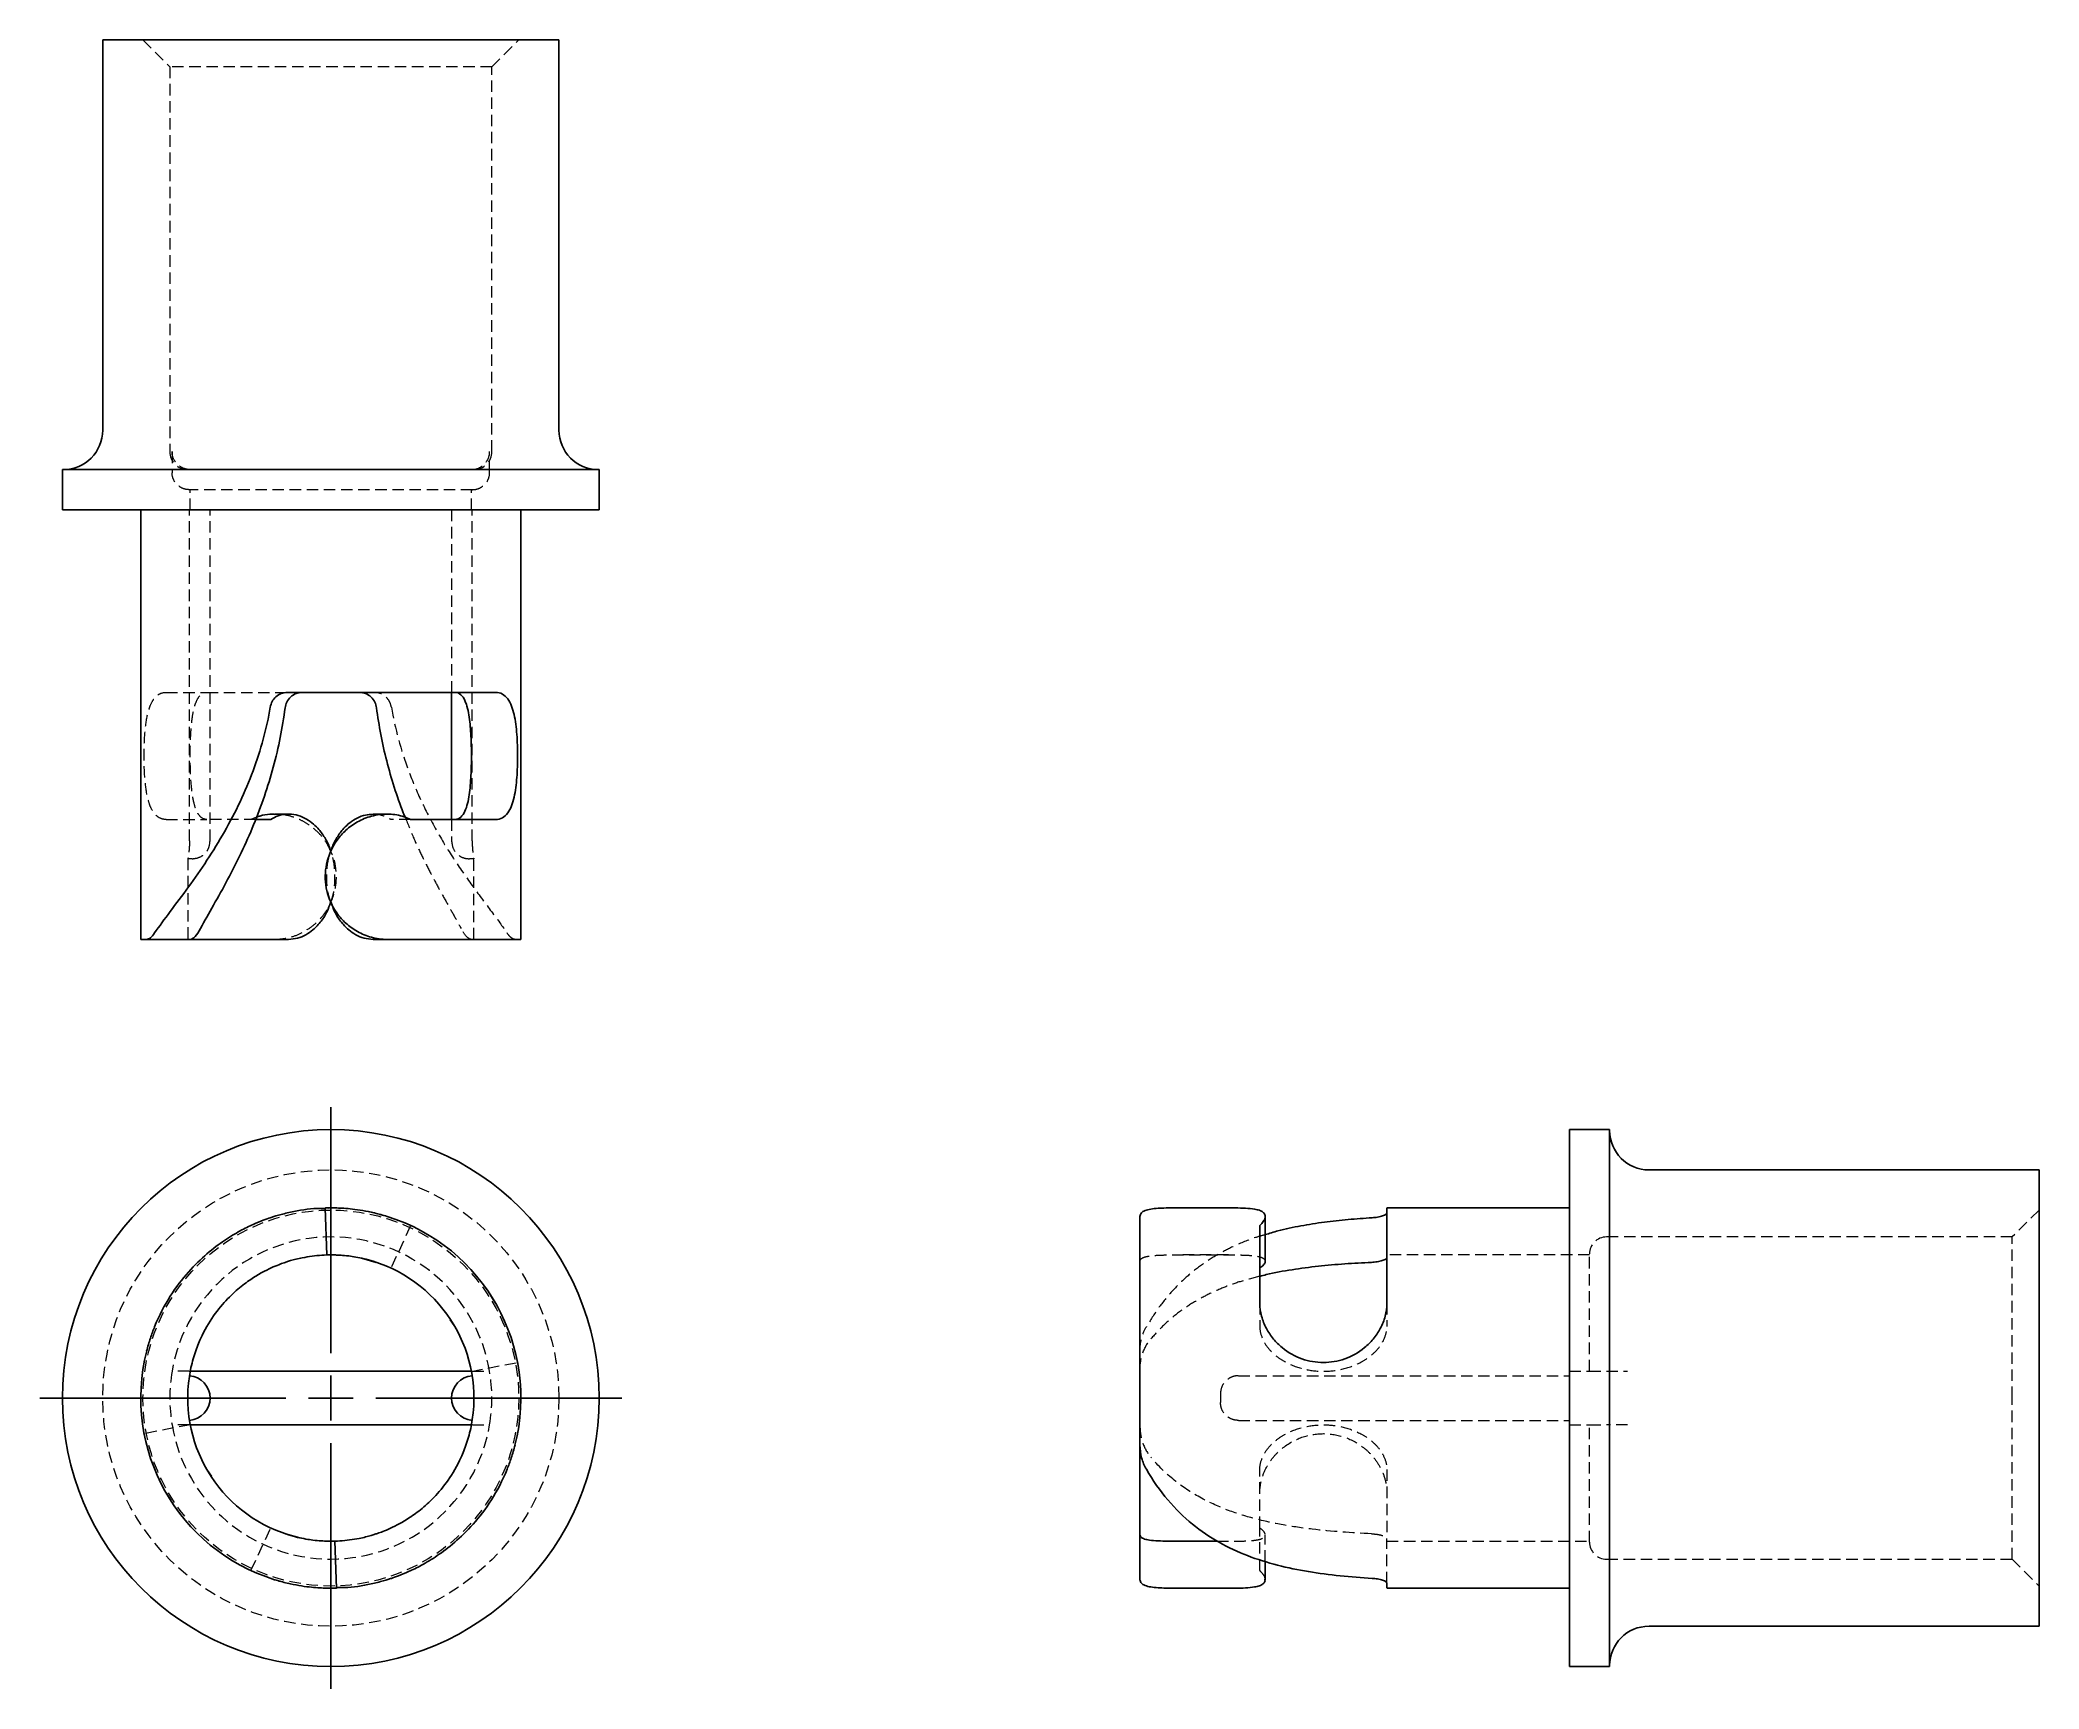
# Model space of a CAD drawing. Header units: millimetres. Extents: x 51 to 273, y 25 to 208.
import ezdxf

# ---------------------------------------------------------------- set-up
doc = ezdxf.new("R2010")
doc.units = ezdxf.units.MM
doc.linetypes.add('HIDDEN', pattern=[1.905, 1.27, -0.635])
doc.layers.add('10', color=7, linetype='Continuous')

# ---------------------------------------------------------------- blocks, each defined once
blk = doc.blocks.new('SW_CENTERMARKSYMBOL_0')
at = {"layer": '10', "color": 0}
for p, q in [((0, 5), (0, 32.35)), ((0, 0), (0, 2.5)), ((-5, 0), (-32.35, 0)), ((0, 0), (-2.5, 0)), ((0, 0), (0, -2.5)), ((0, 0), (2.5, 0)), ((5, 0), (32.35, 0)), ((0, -5), (0, -32.35))]:
    blk.add_line(p, q, dxfattribs=at)

msp = doc.modelspace()

# ---------------------------------------------------------------- linework, layer by layer
at = {"color": 7, "linetype": 'Continuous', "lineweight": 25}
for p, q in [((57.63, 208), (57.63, 164.62)), ((108.37, 208), (57.63, 208)), ((108.37, 164.62), (108.37, 208)), ((53.15, 160.24), (53.15, 155.76)), ((112.85, 160.24), (53.15, 160.24)), ((112.85, 155.76), (112.85, 160.24)), ((112.85, 155.76), (53.15, 155.76)), ((61.86, 155.76), (61.86, 108)), ((104.14, 108), (104.14, 155.76)), ((96.43, 135.46), (96.43, 121.33)), ((78.3, 121.93), (76.74, 121.93)), ((89.26, 121.93), (87.7, 121.93)), ((83, 117.83), (83, 117.83)), ((83, 112.1), (83, 112.1)), ((62.51, 108), (61.86, 108)), ((67.35, 108), (78.29, 108)), ((89.25, 108), (87.71, 108)), ((104.14, 108), (89.25, 108)), ((225.24, 86.85), (220.76, 86.85)), ((220.76, 57), (220.76, 86.85)), ((225.24, 57), (225.24, 86.85)), ((273, 82.37), (229.62, 82.37)), ((273, 57), (273, 82.37)), ((82.38, 78.16), (82.54, 72.88)), ((182.83, 78.14), (177.1, 78.14)), ((220.76, 78.14), (200.46, 78.14)), ((173, 51.77), (173, 77.2)), ((186.93, 72.18), (186.93, 77.22)), ((88.03, 72.08), (86.43, 72.54)), ((98.64, 59.99), (67.36, 59.99)), ((220.76, 27.15), (220.76, 57)), ((225.24, 27.15), (225.24, 57)), ((273, 31.63), (273, 57)), ((67.36, 54.01), (98.64, 54.01)), ((173, 51.75), (173, 41.79)), ((77.97, 41.92), (79.57, 41.46)), ((83.62, 35.84), (83.46, 41.12)), ((173, 36.8), (173, 41.79)), ((186.93, 36.78), (186.93, 38.83)), ((177.1, 35.86), (182.83, 35.86)), ((200.46, 35.86), (220.76, 35.86)), ((229.62, 31.63), (273, 31.63)), ((220.76, 27.15), (225.24, 27.15))]:
    msp.add_line(p, q, dxfattribs=at)
at = {"color": 7, "linetype": 'HIDDEN', "lineweight": 18}
for p, q in [((62.1, 208), (65.09, 205.02)), ((100.91, 205.02), (103.9, 208)), ((100.91, 205.02), (65.09, 205.02)), ((65.09, 205.02), (65.09, 162.23)), ((100.91, 162.23), (100.91, 205.02)), ((65.34, 162.23), (65.34, 159.89)), ((100.66, 159.89), (100.66, 162.23)), ((98.74, 158), (67.26, 158)), ((67.36, 155.76), (67.36, 158)), ((98.64, 155.76), (98.64, 158)), ((67.27, 118.95), (67.27, 155.76)), ((69.57, 118.95), (69.57, 155.76)), ((96.43, 155.76), (96.43, 135.46)), ((98.73, 118.95), (98.73, 155.76)), ((64.68, 135.46), (69.2, 135.46)), ((64.68, 121.33), (69.2, 121.33)), ((74.73, 121.57), (74.12, 121.33)), ((91.88, 121.33), (89.69, 121.33)), ((96.43, 121.33), (96.43, 118.95)), ((67.08, 116.96), (67.09, 116.96)), ((67.08, 116.96), (67.08, 108)), ((67.58, 116.96), (67.09, 116.96)), ((98.91, 116.96), (98.42, 116.96)), ((98.91, 116.96), (98.92, 116.96)), ((98.92, 108), (98.92, 116.96)), ((83, 112.1), (83, 112.1)), ((67.08, 108), (67.35, 108)), ((84.02, 78.12), (82.38, 78.08)), ((273, 77.9), (270.02, 74.91)), ((89.63, 77.06), (87.17, 77.72)), ((91.88, 76.19), (89.69, 71.45)), ((270.02, 74.91), (224.89, 74.91)), ((270.02, 57), (270.02, 74.91)), ((182.83, 72.92), (177.1, 72.92)), ((223, 72.92), (200.46, 72.92)), ((223, 59.99), (223, 73.02)), ((101.32, 67.55), (100.78, 68.37)), ((186.33, 67.55), (186.33, 64.94)), ((200.46, 67.55), (200.46, 64.94)), ((96.8, 64.94), (96.29, 65.69)), ((98.61, 59.97), (103.79, 60.96)), ((67.26, 59.99), (67.36, 59.99)), ((98.64, 59.99), (98.74, 59.99)), ((183.95, 59.48), (220.76, 59.48)), ((220.76, 59.99), (223, 59.99)), ((224.89, 59.99), (227.23, 59.99)), ((181.96, 57.5), (181.96, 56.5)), ((270.02, 39.09), (270.02, 57)), ((67.39, 54.03), (62.21, 53.04)), ((67.36, 54.01), (67.26, 54.01)), ((98.74, 54.01), (98.64, 54.01)), ((183.95, 54.52), (220.76, 54.52)), ((220.76, 54.01), (223, 54.01)), ((223, 40.98), (223, 54.01)), ((227.23, 54.01), (224.89, 54.01)), ((69.2, 49.06), (69.71, 48.31)), ((64.68, 46.45), (65.22, 45.63)), ((74.12, 37.81), (76.31, 42.55)), ((186.33, 37.81), (186.33, 42.55)), ((177.1, 41.08), (182.83, 41.08)), ((186.93, 38.83), (186.93, 41.82)), ((200.46, 41.08), (223, 41.08)), ((224.89, 39.09), (270.02, 39.09)), ((270.02, 39.09), (273, 36.1)), ((76.37, 36.94), (78.83, 36.28)), ((81.98, 35.88), (83.62, 35.92))]:
    msp.add_line(p, q, dxfattribs=at)
at = {"color": 7, "linetype": 'Continuous', "lineweight": 25}
msp.add_circle((83, 57), 29.85, dxfattribs=at)
at = {"color": 7, "linetype": 'HIDDEN', "lineweight": 18}
for radius in [25.37, 20.9]:
    msp.add_circle((83, 57), radius, dxfattribs=at)
at = {"color": 7, "linetype": 'Continuous', "lineweight": 25}
for centre, radius, start, end in [((53.25, 164.62), 4.38, 270, 0), ((112.75, 164.62), 4.38, 180, 270), ((229.62, 86.75), 4.38, 180, 270), ((83, 57), 21.14, 345.6708, 72.8002), ((83, 57), 15.92, 348.5857, 72.8002), ((83, 57), 21.14, 165.6708, 252.8002), ((83, 57), 15.92, 168.5857, 252.8002), ((67.08, 57), 2.49, 274.4808, 85.5192), ((98.92, 57), 2.49, 94.4808, 265.5192), ((229.62, 27.25), 4.38, 90, 180)]:
    msp.add_arc(centre, radius, start, end, dxfattribs=at)
at = {"color": 7, "linetype": 'HIDDEN', "lineweight": 18}
for centre, radius, start, end in [((67.08, 162.23), 1.99, 180, 270), ((98.92, 162.23), 1.99, 270, 0), ((83, 57), 17.91, 9.5941, 170.4059), ((224.89, 73.02), 1.89, 90, 180), ((83, 57), 17.91, 170.4059, 189.5941), ((83, 57), 17.91, 350.4059, 9.5941), ((83, 57), 17.91, 189.5941, 350.4059), ((224.89, 40.98), 1.89, 180, 270)]:
    msp.add_arc(centre, radius, start, end, dxfattribs=at)
for points, knots in [([(67.36, 160.24), (67.1, 160.24), (66.83, 160.29), (66.35, 160.49), (66.12, 160.64), (65.75, 161), (65.6, 161.22), (65.39, 161.71), (65.34, 161.97), (65.34, 162.23)], [0, 0, 0, 0, 0.25, 0.25, 0.5, 0.5, 0.75, 0.75, 1, 1, 1, 1]), ([(98.64, 160.24), (98.9, 160.24), (99.17, 160.29), (99.65, 160.49), (99.88, 160.64), (100.25, 161), (100.4, 161.22), (100.61, 161.71), (100.66, 161.97), (100.66, 162.23)], [0, 0, 0, 0, 0.25, 0.25, 0.5, 0.5, 0.75, 0.75, 1, 1, 1, 1]), ([(67.26, 158), (67.01, 158), (66.76, 158.05), (66.3, 158.24), (66.08, 158.38), (65.73, 158.73), (65.58, 158.94), (65.39, 159.39), (65.34, 159.64), (65.34, 159.89)], [0, 0, 0, 0, 0.25, 0.25, 0.5, 0.5, 0.75, 0.75, 1, 1, 1, 1]), ([(98.74, 158), (98.99, 158), (99.24, 158.05), (99.7, 158.24), (99.92, 158.38), (100.27, 158.73), (100.42, 158.94), (100.61, 159.39), (100.66, 159.64), (100.66, 159.89)], [0, 0, 0, 0, 0.25, 0.25, 0.5, 0.5, 0.75, 0.75, 1, 1, 1, 1]), ([(64.68, 121.33), (64.4, 121.33), (64.14, 121.4), (63.69, 121.65), (63.49, 121.83), (63.16, 122.29), (63.02, 122.55), (62.78, 123.14), (62.69, 123.47), (62.46, 124.49), (62.37, 125.24), (62.25, 126.79), (62.23, 127.6), (62.23, 129.2), (62.25, 130), (62.37, 131.56), (62.46, 132.31), (62.69, 133.33), (62.78, 133.65), (63.02, 134.24), (63.16, 134.51), (63.49, 134.96), (63.69, 135.15), (64.14, 135.4), (64.4, 135.46), (64.68, 135.46)], [0, 0, 0, 0, 0.0625, 0.0625, 0.125, 0.125, 0.1875, 0.1875, 0.25, 0.25, 0.375, 0.375, 0.5, 0.5, 0.625, 0.625, 0.75, 0.75, 0.8125, 0.8125, 0.875, 0.875, 0.9375, 0.9375, 1, 1, 1, 1]), ([(69.2, 121.33), (68.96, 121.33), (68.73, 121.43), (68.36, 121.76), (68.21, 121.98), (67.97, 122.51), (67.87, 122.8), (67.72, 123.42), (67.65, 123.75), (67.51, 124.76), (67.45, 125.48), (67.38, 126.93), (67.36, 127.66), (67.36, 129.14), (67.38, 129.87), (67.45, 131.32), (67.51, 132.03), (67.65, 133.05), (67.72, 133.37), (67.87, 134), (67.97, 134.29), (68.21, 134.81), (68.36, 135.04), (68.73, 135.37), (68.96, 135.46), (69.2, 135.46)], [0, 0, 0, 0, 0.0625, 0.0625, 0.125, 0.125, 0.1875, 0.1875, 0.25, 0.25, 0.375, 0.375, 0.5, 0.5, 0.625, 0.625, 0.75, 0.75, 0.8125, 0.8125, 0.875, 0.875, 0.9375, 0.9375, 1, 1, 1, 1]), ([(69.2, 135.46), (69.6, 135.46), (70.39, 135.46), (71.9, 135.46), (73.6, 135.46), (75.5, 135.46), (77, 135.46), (77.89, 135.46), (78.05, 135.46)], [0, 0, 0, 0, 0.191123, 0.382246, 0.57337, 0.764493, 0.955616, 1, 1, 1, 1]), ([(89.73, 133.83), (89.69, 134.03), (89.62, 134.24), (89.42, 134.63), (89.28, 134.82), (88.93, 135.13), (88.73, 135.26), (88.29, 135.42), (88.06, 135.46), (87.84, 135.46)], [0, 0, 0, 0, 0.25, 0.25, 0.5, 0.5, 0.75, 0.75, 1, 1, 1, 1]), ([(89.73, 133.83), (90.14, 131.43), (90.79, 129.06), (92.08, 125.58), (92.57, 124.43), (93.63, 122.17), (94.21, 121.06), (95.45, 118.89), (96.1, 117.83), (97.45, 115.77), (98.15, 114.78), (99.53, 112.87), (100.22, 111.96), (101.5, 110.24), (102.1, 109.44), (102.61, 108.71)], [0, 0, 0, 0, 0.25, 0.25, 0.375, 0.375, 0.5, 0.5, 0.625, 0.625, 0.75, 0.75, 0.875, 0.875, 1, 1, 1, 1]), ([(74.64, 121.33), (74.15, 121.33), (73.15, 121.33), (71.73, 121.33), (70.35, 121.33), (69.58, 121.33), (69.2, 121.33)], [0, 0, 0, 0, 0.222095, 0.453846, 0.726923, 1, 1, 1, 1]), ([(82.97, 117.82), (82.86, 118.08), (82.55, 118.78), (81.73, 119.8), (80.69, 120.69), (79.59, 121.32), (78.53, 121.71), (77.56, 121.92), (76.96, 121.91), (76.75, 121.9)], [0, 0, 0, 0, 0.106481, 0.28861, 0.482999, 0.621017, 0.765752, 0.915792, 1, 1, 1, 1]), ([(87.71, 121.91), (87.76, 121.92), (88.15, 121.96), (88.86, 121.78), (89.42, 121.48), (89.69, 121.33)], [0, 0, 0, 0, 0.078036, 0.550168, 1, 1, 1, 1]), ([(91.27, 121.57), (91.58, 120.78), (92.15, 119.37), (93.06, 117.42), (93.95, 115.65), (94.86, 113.92), (95.79, 112.26), (96.69, 110.67), (97.22, 109.71), (97.49, 109.22)], [0, 0, 0, 0, 0.164874, 0.297621, 0.432381, 0.569497, 0.709451, 0.85277, 1, 1, 1, 1]), ([(67.27, 118.95), (67.27, 118.71), (67.27, 118.47), (67.24, 118.02), (67.22, 117.8), (67.18, 117.42), (67.16, 117.25), (67.11, 117.02), (67.1, 116.96), (67.09, 116.96)], [0, 0, 0, 0, 0.25, 0.25, 0.5, 0.5, 0.75, 0.75, 1, 1, 1, 1]), ([(67.58, 116.96), (67.87, 116.99), (68.45, 117.07), (69.11, 117.6), (69.5, 118.26), (69.54, 118.72), (69.57, 118.95)], [0, 0, 0, 0, 0.279619, 0.559238, 0.779619, 1, 1, 1, 1]), ([(96.43, 118.95), (96.47, 118.65), (96.55, 118.07), (97.08, 117.42), (97.73, 117.02), (98.19, 116.98), (98.42, 116.96)], [0, 0, 0, 0, 0.279619, 0.559238, 0.779619, 1, 1, 1, 1]), ([(98.73, 118.94), (98.73, 118.7), (98.73, 118.47), (98.76, 118.01), (98.78, 117.8), (98.82, 117.42), (98.84, 117.25), (98.89, 117.02), (98.9, 116.96), (98.91, 116.96)], [0, 0, 0, 0, 0.25, 0.25, 0.5, 0.5, 0.75, 0.75, 1, 1, 1, 1]), ([(76.75, 108), (77.21, 108.03), (78.13, 108.09), (79.44, 108.53), (80.59, 109.17), (81.56, 109.97), (82.39, 110.94), (83.05, 112.09), (83.48, 113.39), (83.66, 114.72), (83.56, 116.05), (83.35, 117.07), (83.08, 117.61), (83.01, 117.74)], [0, 0, 0, 0, 0.1050729, 0.2065518, 0.3025541, 0.3929975, 0.4786722, 0.5805956, 0.6787179, 0.7748579, 0.870695, 0.9678846, 1, 1, 1, 1]), ([(83.04, 112.11), (82.96, 112.29), (82.69, 112.97), (82.53, 114.23), (82.53, 115.7), (82.71, 116.91), (82.93, 117.56), (83.02, 117.83)], [0, 0, 0, 0, 0.099147, 0.374434, 0.647989, 0.854338, 1, 1, 1, 1]), ([(82.96, 112.11), (83.04, 112.29), (83.31, 112.97), (83.47, 114.23), (83.47, 115.7), (83.29, 116.91), (83.07, 117.56), (82.98, 117.83)], [0, 0, 0, 0, 0.099147, 0.374434, 0.647989, 0.854338, 1, 1, 1, 1]), ([(98.61, 108), (98.47, 108), (98.3, 108.11), (97.91, 108.53), (97.7, 108.84), (97.49, 109.22)], [0, 0, 0, 0, 0.5, 0.5, 1, 1, 1, 1]), ([(103.49, 108), (103.36, 108), (103.22, 108.06), (102.92, 108.3), (102.76, 108.48), (102.61, 108.71)], [0, 0, 0, 0, 0.5, 0.5, 1, 1, 1, 1]), ([(177.1, 78.14), (177.11, 78.14), (177.51, 78.15), (178.4, 78.14), (179.72, 78.13), (181.05, 78.14), (182.11, 78.14), (182.66, 78.14), (182.83, 78.14)], [0, 0, 0, 0, 0.005337, 0.234178, 0.458395, 0.681906, 0.908572, 1, 1, 1, 1]), ([(186.93, 75.17), (186.57, 75.06), (185.35, 74.71), (183.57, 73.97), (181.57, 72.94), (179.8, 71.8), (178.11, 70.45), (176.51, 68.86), (175.02, 67.03), (174.15, 65.63), (173.71, 64.92)], [0, 0, 0, 0, 0.064822, 0.21802, 0.341043, 0.466666, 0.595148, 0.726736, 0.861641, 1, 1, 1, 1]), ([(173, 72.21), (173.03, 72.31), (173.08, 72.5), (173.48, 72.68), (174.11, 72.82), (174.99, 72.89), (176.2, 72.92), (177.63, 72.92), (179.23, 72.91), (180.7, 72.91), (182.03, 72.92), (183.2, 72.92), (184.34, 72.91), (185.28, 72.87), (186.01, 72.79), (186.52, 72.66), (186.87, 72.47), (186.9, 72.29), (186.91, 72.2)], [0, 0, 0, 0, 0.054926, 0.107481, 0.157073, 0.226931, 0.293271, 0.378497, 0.461908, 0.544793, 0.607316, 0.670719, 0.735715, 0.803396, 0.850868, 0.900919, 0.953933, 1, 1, 1, 1]), ([(186.33, 70.53), (185.63, 70.36), (184.3, 70.03), (182.42, 69.35), (180.65, 68.58), (178.92, 67.65), (177.26, 66.52), (175.67, 65.2), (174.71, 64.13), (174.22, 63.59)], [0, 0, 0, 0, 0.150817, 0.285798, 0.422826, 0.56225, 0.70456, 0.850291, 1, 1, 1, 1]), ([(101.96, 66.36), (101.95, 66.37), (101.77, 66.76), (101.55, 67.16), (101.32, 67.55)], [0, 0, 0, 0, 0.025538, 1, 1, 1, 1]), ([(173, 62.23), (173, 62.71), (173.06, 63.19), (173.3, 64.1), (173.48, 64.53), (173.71, 64.92)], [0, 0, 0, 0, 0.5, 0.5, 1, 1, 1, 1]), ([(186.33, 64.94), (186.33, 64.51), (186.43, 64.08), (186.76, 63.27), (186.98, 62.91), (187.51, 62.25), (187.8, 61.97), (188.42, 61.46), (188.75, 61.25), (189.76, 60.68), (190.48, 60.41), (191.93, 60.06), (192.66, 59.98), (194.14, 59.98), (194.87, 60.06), (196.32, 60.41), (197.03, 60.68), (198.05, 61.25), (198.37, 61.46), (199, 61.97), (199.29, 62.25), (199.81, 62.91), (200.04, 63.27), (200.37, 64.08), (200.46, 64.51), (200.46, 64.94)], [0, 0, 0, 0, 0.0625, 0.0625, 0.125, 0.125, 0.1875, 0.1875, 0.25, 0.25, 0.375, 0.375, 0.5, 0.5, 0.625, 0.625, 0.75, 0.75, 0.8125, 0.8125, 0.875, 0.875, 0.9375, 0.9375, 1, 1, 1, 1]), ([(103.77, 60.96), (103.77, 60.98), (103.76, 61.02), (103.7, 61.34), (103.58, 61.85), (103.41, 62.55), (103.25, 63.13), (103.13, 63.47), (103.11, 63.53)], [0, 0, 0, 0, 0.190474, 0.38361, 0.582231, 0.789423, 0.963675, 1, 1, 1, 1]), ([(173, 60.15), (173, 60.8), (173.11, 61.44), (173.53, 62.62), (173.84, 63.14), (174.22, 63.59)], [0, 0, 0, 0, 0.5, 0.5, 1, 1, 1, 1]), ([(67.26, 59.99), (67.01, 59.99), (66.76, 59.99), (66.3, 59.99), (66.08, 59.99), (65.73, 59.99), (65.58, 59.99), (65.39, 59.99), (65.34, 59.99), (65.34, 59.99)], [0, 0, 0, 0, 0.25, 0.25, 0.5, 0.5, 0.75, 0.75, 1, 1, 1, 1]), ([(98.74, 59.99), (98.99, 59.99), (99.24, 59.99), (99.7, 59.99), (99.92, 59.99), (100.27, 59.99), (100.42, 59.99), (100.61, 59.99), (100.66, 59.99), (100.66, 59.99)], [0, 0, 0, 0, 0.25, 0.25, 0.5, 0.5, 0.75, 0.75, 1, 1, 1, 1]), ([(183.94, 59.48), (183.7, 59.48), (183.47, 59.44), (183.01, 59.27), (182.8, 59.14), (182.42, 58.79), (182.25, 58.58), (182.02, 58.07), (181.96, 57.79), (181.96, 57.5)], [0, 0, 0, 0, 0.25, 0.25, 0.5, 0.5, 0.75, 0.75, 1, 1, 1, 1]), ([(223, 59.99), (223, 59.99), (223.05, 59.99), (223.24, 59.99), (223.38, 59.99), (223.73, 59.99), (223.94, 59.99), (224.39, 59.99), (224.64, 59.99), (224.89, 59.99)], [0, 0, 0, 0, 0.25, 0.25, 0.5, 0.5, 0.75, 0.75, 1, 1, 1, 1]), ([(183.95, 54.52), (183.71, 54.52), (183.47, 54.56), (183.02, 54.73), (182.8, 54.86), (182.42, 55.2), (182.25, 55.42), (182.02, 55.92), (181.96, 56.21), (181.96, 56.5)], [0, 0, 0, 0, 0.25, 0.25, 0.5, 0.5, 0.75, 0.75, 1, 1, 1, 1]), ([(67.26, 54.01), (67.01, 54.01), (66.76, 54.01), (66.3, 54.01), (66.08, 54.01), (65.73, 54.01), (65.58, 54.01), (65.39, 54.01), (65.34, 54.01), (65.34, 54.01)], [0, 0, 0, 0, 0.25, 0.25, 0.5, 0.5, 0.75, 0.75, 1, 1, 1, 1]), ([(98.74, 54.01), (98.99, 54.01), (99.24, 54.01), (99.7, 54.01), (99.92, 54.01), (100.27, 54.01), (100.42, 54.01), (100.61, 54.01), (100.66, 54.01), (100.66, 54.01)], [0, 0, 0, 0, 0.25, 0.25, 0.5, 0.5, 0.75, 0.75, 1, 1, 1, 1]), ([(173, 53.85), (173, 53.2), (173.11, 52.56), (173.53, 51.38), (173.84, 50.86), (174.22, 50.41)], [0, 0, 0, 0, 0.5, 0.5, 1, 1, 1, 1]), ([(186.33, 49.06), (186.33, 49.49), (186.43, 49.92), (186.76, 50.73), (186.98, 51.09), (187.51, 51.75), (187.8, 52.03), (188.42, 52.54), (188.75, 52.75), (189.76, 53.32), (190.48, 53.59), (191.93, 53.94), (192.66, 54.02), (194.14, 54.02), (194.87, 53.94), (196.32, 53.59), (197.03, 53.32), (198.05, 52.75), (198.37, 52.54), (199, 52.03), (199.29, 51.75), (199.81, 51.09), (200.04, 50.73), (200.37, 49.92), (200.46, 49.49), (200.46, 49.06)], [0, 0, 0, 0, 0.0625, 0.0625, 0.125, 0.125, 0.1875, 0.1875, 0.25, 0.25, 0.375, 0.375, 0.5, 0.5, 0.625, 0.625, 0.75, 0.75, 0.8125, 0.8125, 0.875, 0.875, 0.9375, 0.9375, 1, 1, 1, 1]), ([(223, 54.01), (223, 54.01), (223.05, 54.01), (223.24, 54.01), (223.38, 54.01), (223.73, 54.01), (223.94, 54.01), (224.39, 54.01), (224.64, 54.01), (224.89, 54.01)], [0, 0, 0, 0, 0.25, 0.25, 0.5, 0.5, 0.75, 0.75, 1, 1, 1, 1]), ([(62.23, 53.04), (62.23, 53.02), (62.24, 52.98), (62.3, 52.66), (62.42, 52.15), (62.59, 51.45), (62.75, 50.87), (62.87, 50.53), (62.89, 50.47)], [0, 0, 0, 0, 0.190474, 0.38361, 0.582231, 0.789423, 0.963675, 1, 1, 1, 1]), ([(186.33, 46.45), (186.33, 46.93), (186.4, 47.42), (186.65, 48.37), (186.83, 48.83), (187.29, 49.69), (187.55, 50.08), (188.14, 50.79), (188.47, 51.11), (189.49, 51.95), (190.24, 52.37), (191.79, 52.91), (192.6, 53.04), (194.2, 53.04), (195, 52.91), (196.56, 52.37), (197.31, 51.95), (198.33, 51.11), (198.65, 50.79), (199.24, 50.08), (199.51, 49.69), (199.96, 48.83), (200.15, 48.37), (200.4, 47.42), (200.46, 46.93), (200.46, 46.45)], [0, 0, 0, 0, 0.0625, 0.0625, 0.125, 0.125, 0.1875, 0.1875, 0.25, 0.25, 0.375, 0.375, 0.5, 0.5, 0.625, 0.625, 0.75, 0.75, 0.8125, 0.8125, 0.875, 0.875, 0.9375, 0.9375, 1, 1, 1, 1]), ([(198.75, 41.91), (196.54, 42.01), (194.34, 42.16), (191.07, 42.55), (189.99, 42.71), (187.85, 43.09), (186.79, 43.32), (184.69, 43.87), (183.66, 44.19), (181.62, 44.98), (180.62, 45.43), (178.67, 46.51), (177.73, 47.14), (175.91, 48.6), (175.03, 49.44), (174.22, 50.41)], [0, 0, 0, 0, 0.25, 0.25, 0.375, 0.375, 0.5, 0.5, 0.625, 0.625, 0.75, 0.75, 0.875, 0.875, 1, 1, 1, 1]), ([(186.33, 42.55), (186.33, 43.24), (186.33, 44.15), (186.33, 46.36), (186.33, 47.64), (186.33, 49.06)], [0, 0, 0, 0, 0.5, 0.5, 1, 1, 1, 1]), ([(200.46, 49.06), (200.46, 48.43), (200.46, 47.17), (200.46, 45.52), (200.46, 44.08), (200.46, 42.9), (200.46, 41.99), (200.46, 41.63), (200.46, 41.46)], [0, 0, 0, 0, 0.1681536, 0.3363071, 0.5044607, 0.6726142, 0.8407677, 1, 1, 1, 1]), ([(64.04, 47.64), (64.05, 47.63), (64.23, 47.24), (64.45, 46.84), (64.68, 46.45)], [0, 0, 0, 0, 0.025538, 1, 1, 1, 1]), ([(181.59, 41.08), (181.73, 41.08), (182.28, 41.08), (183.2, 41.08), (184.34, 41.09), (185.28, 41.13), (186, 41.21), (186.53, 41.34), (186.88, 41.54), (186.97, 41.83), (186.8, 42.18), (186.49, 42.43), (186.33, 42.55)], [0, 0, 0, 0, 0.042464, 0.161879, 0.284294, 0.411765, 0.501173, 0.595441, 0.695288, 0.799059, 0.90196, 1, 1, 1, 1]), ([(198.75, 41.91), (198.96, 41.9), (199.17, 41.88), (199.59, 41.82), (199.78, 41.77), (200.11, 41.67), (200.24, 41.61), (200.42, 41.5), (200.46, 41.44), (200.46, 41.4)], [0, 0, 0, 0, 0.25, 0.25, 0.5, 0.5, 0.75, 0.75, 1, 1, 1, 1]), ([(186.9, 36.81), (186.91, 36.86), (186.93, 37.03), (186.75, 37.37), (186.47, 37.67), (186.33, 37.81)], [0, 0, 0, 0, 0.1869507, 0.6004067, 1, 1, 1, 1])]:
    msp.add_open_spline(points, degree=3, knots=knots, dxfattribs=at)
at = {"color": 7, "linetype": 'Continuous', "lineweight": 25}
for points, knots in [([(76.27, 133.83), (75.86, 131.43), (75.21, 129.06), (73.92, 125.58), (73.43, 124.43), (72.37, 122.17), (71.79, 121.06), (70.55, 118.89), (69.9, 117.83), (68.55, 115.77), (67.85, 114.78), (66.47, 112.87), (65.78, 111.96), (64.5, 110.24), (63.9, 109.44), (63.39, 108.71)], [0, 0, 0, 0, 0.25, 0.25, 0.375, 0.375, 0.5, 0.5, 0.625, 0.625, 0.75, 0.75, 0.875, 0.875, 1, 1, 1, 1]), ([(77.92, 133.75), (77.63, 131.54), (77.19, 129.34), (76.31, 126.07), (75.98, 124.99), (75.25, 122.85), (74.85, 121.79), (73.98, 119.69), (73.52, 118.66), (72.55, 116.62), (72.04, 115.62), (71, 113.67), (70.47, 112.73), (69.45, 110.91), (68.95, 110.03), (68.51, 109.22)], [0, 0, 0, 0, 0.25, 0.25, 0.375, 0.375, 0.5, 0.5, 0.625, 0.625, 0.75, 0.75, 0.875, 0.875, 1, 1, 1, 1]), ([(76.27, 133.83), (76.31, 134.03), (76.38, 134.24), (76.58, 134.63), (76.72, 134.82), (77.07, 135.13), (77.27, 135.26), (77.71, 135.42), (77.94, 135.46), (78.16, 135.46)], [0, 0, 0, 0, 0.25, 0.25, 0.5, 0.5, 0.75, 0.75, 1, 1, 1, 1]), ([(77.92, 133.75), (77.95, 133.96), (78.01, 134.17), (78.21, 134.59), (78.35, 134.78), (78.7, 135.11), (78.91, 135.24), (79.36, 135.42), (79.6, 135.46), (79.83, 135.46)], [0, 0, 0, 0, 0.25, 0.25, 0.5, 0.5, 0.75, 0.75, 1, 1, 1, 1]), ([(101.32, 135.46), (100.2, 135.46), (98.76, 135.46), (95.4, 135.46), (93.47, 135.46), (89.33, 135.46), (87.12, 135.46), (82.63, 135.46), (80.35, 135.46), (78.16, 135.46)], [0, 0, 0, 0, 0.25, 0.25, 0.5, 0.5, 0.75, 0.75, 1, 1, 1, 1]), ([(88.08, 133.75), (88.05, 133.96), (87.99, 134.17), (87.79, 134.59), (87.65, 134.78), (87.3, 135.11), (87.09, 135.24), (86.64, 135.42), (86.4, 135.46), (86.17, 135.46)], [0, 0, 0, 0, 0.25, 0.25, 0.5, 0.5, 0.75, 0.75, 1, 1, 1, 1]), ([(88.08, 133.75), (88.22, 132.76), (88.52, 130.77), (89.19, 127.82), (90.04, 124.91), (90.74, 122.81), (91.2, 121.73), (91.27, 121.57)], [0, 0, 0, 0, 0.236318, 0.474203, 0.714251, 0.9572, 1, 1, 1, 1]), ([(96.8, 121.33), (97.04, 121.33), (97.27, 121.43), (97.64, 121.76), (97.79, 121.98), (98.03, 122.51), (98.13, 122.8), (98.28, 123.42), (98.35, 123.75), (98.49, 124.76), (98.55, 125.48), (98.62, 126.93), (98.64, 127.66), (98.64, 129.14), (98.62, 129.87), (98.55, 131.32), (98.49, 132.03), (98.35, 133.05), (98.28, 133.37), (98.13, 134), (98.03, 134.29), (97.79, 134.81), (97.64, 135.04), (97.27, 135.37), (97.04, 135.46), (96.8, 135.46)], [0, 0, 0, 0, 0.0625, 0.0625, 0.125, 0.125, 0.1875, 0.1875, 0.25, 0.25, 0.375, 0.375, 0.5, 0.5, 0.625, 0.625, 0.75, 0.75, 0.8125, 0.8125, 0.875, 0.875, 0.9375, 0.9375, 1, 1, 1, 1]), ([(101.32, 121.33), (101.6, 121.33), (101.86, 121.4), (102.31, 121.65), (102.51, 121.83), (102.84, 122.29), (102.98, 122.55), (103.22, 123.14), (103.31, 123.47), (103.54, 124.49), (103.63, 125.24), (103.75, 126.79), (103.77, 127.6), (103.77, 129.2), (103.75, 130), (103.63, 131.56), (103.54, 132.31), (103.31, 133.33), (103.22, 133.65), (102.98, 134.24), (102.84, 134.51), (102.51, 134.96), (102.31, 135.15), (101.86, 135.4), (101.6, 135.46), (101.32, 135.46)], [0, 0, 0, 0, 0.0625, 0.0625, 0.125, 0.125, 0.1875, 0.1875, 0.25, 0.25, 0.375, 0.375, 0.5, 0.5, 0.625, 0.625, 0.75, 0.75, 0.8125, 0.8125, 0.875, 0.875, 0.9375, 0.9375, 1, 1, 1, 1]), ([(76.31, 121.33), (75.76, 121.33), (75.18, 121.33), (74.66, 121.33), (74.64, 121.33)], [0, 0, 0, 0, 0.960002, 1, 1, 1, 1]), ([(76.75, 121.9), (76.58, 121.91), (76.02, 121.93), (75.33, 121.81), (74.86, 121.62), (74.73, 121.57)], [0, 0, 0, 0, 0.247894, 0.796151, 1, 1, 1, 1]), ([(82.98, 117.83), (82.95, 117.95), (82.8, 118.47), (82.34, 119.34), (81.66, 120.28), (80.89, 121), (80.08, 121.53), (79.14, 121.88), (78.12, 121.97), (77.14, 121.8), (76.58, 121.49), (76.31, 121.33)], [0, 0, 0, 0, 0.041502, 0.181499, 0.327278, 0.429529, 0.537335, 0.651523, 0.770198, 0.887878, 1, 1, 1, 1]), ([(89.25, 108), (88.67, 108), (88.08, 108.08), (86.97, 108.39), (86.44, 108.61), (85.48, 109.14), (85.05, 109.46), (84.29, 110.14), (83.97, 110.52), (83.13, 111.69), (82.76, 112.54), (82.36, 114.28), (82.33, 115.17), (82.6, 116.92), (82.91, 117.78), (83.64, 118.99), (83.93, 119.38), (84.62, 120.1), (85.01, 120.44), (85.89, 121.04), (86.39, 121.3), (87.45, 121.7), (88.03, 121.84), (89.19, 121.96), (89.78, 121.93), (90.89, 121.74), (91.41, 121.56), (91.88, 121.33)], [0, 0, 0, 0, 0.0625, 0.0625, 0.125, 0.125, 0.1875, 0.1875, 0.25, 0.25, 0.375, 0.375, 0.5, 0.5, 0.625, 0.625, 0.6875, 0.6875, 0.75, 0.75, 0.8125, 0.8125, 0.875, 0.875, 0.9375, 0.9375, 1, 1, 1, 1]), ([(83.02, 117.83), (83.05, 117.95), (83.2, 118.47), (83.66, 119.34), (84.34, 120.28), (85.11, 121.01), (85.92, 121.52), (86.81, 121.87), (87.42, 121.9), (87.71, 121.91)], [0, 0, 0, 0, 0.055281, 0.241758, 0.435937, 0.572135, 0.715734, 0.867832, 1, 1, 1, 1]), ([(91.88, 121.33), (93.85, 121.33), (95.67, 121.33), (98.87, 121.33), (100.24, 121.33), (101.32, 121.33)], [0, 0, 0, 0, 0.5, 0.5, 1, 1, 1, 1]), ([(78.29, 108), (78.63, 108.03), (79.3, 108.08), (80.22, 108.48), (81.13, 109.11), (81.94, 109.99), (82.61, 111.03), (82.85, 111.77), (82.96, 112.11)], [0, 0, 0, 0, 0.1576281, 0.3084485, 0.4507678, 0.6512475, 0.8416296, 1, 1, 1, 1]), ([(87.71, 108), (87.37, 108.03), (86.7, 108.08), (85.78, 108.48), (84.87, 109.11), (84.06, 109.99), (83.39, 111.03), (83.15, 111.77), (83.04, 112.11)], [0, 0, 0, 0, 0.157628, 0.308449, 0.450768, 0.651247, 0.84163, 1, 1, 1, 1]), ([(67.39, 108), (67.53, 108), (67.7, 108.11), (68.09, 108.53), (68.3, 108.84), (68.51, 109.22)], [0, 0, 0, 0, 0.5, 0.5, 1, 1, 1, 1]), ([(62.51, 108), (62.64, 108), (62.78, 108.06), (63.08, 108.3), (63.24, 108.48), (63.39, 108.71)], [0, 0, 0, 0, 0.5, 0.5, 1, 1, 1, 1]), ([(82.38, 78.08), (81.95, 78.08), (80.53, 78.09), (79.13, 77.79), (78.16, 77.58)], [0, 0, 0, 0, 0.30282, 1, 1, 1, 1]), ([(89.25, 77.2), (88.79, 77.33), (87.87, 77.6), (86.56, 77.85), (85.41, 78.02), (84.44, 78.1), (83.61, 78.14), (82.95, 78.15), (82.53, 78.14), (82.36, 78.13), (82.4, 78.14), (82.4, 78.14)], [0, 0, 0, 0, 0.1326079, 0.2606799, 0.38184, 0.4959846, 0.6041109, 0.7327439, 0.8565797, 0.9779137, 1, 1, 1, 1]), ([(173, 77.2), (173.03, 77.33), (173.09, 77.6), (173.53, 77.85), (174.17, 78.02), (174.97, 78.1), (175.93, 78.14), (176.69, 78.14), (177.1, 78.14)], [0, 0, 0, 0, 0.181691, 0.357166, 0.523172, 0.679565, 0.827713, 1, 1, 1, 1]), ([(182.83, 78.14), (183.08, 78.14), (183.78, 78.14), (184.8, 78.11), (185.69, 78.03), (186.32, 77.88), (186.72, 77.68), (186.93, 77.4), (186.94, 77.04), (186.76, 76.63), (186.47, 76.33), (186.33, 76.19)], [0, 0, 0, 0, 0.0774974, 0.2111197, 0.353736, 0.4549951, 0.561182, 0.6712617, 0.7829485, 0.8933246, 1, 1, 1, 1]), ([(200.46, 67.55), (200.46, 68.26), (200.46, 69.69), (200.46, 71.62), (200.46, 73.34), (200.46, 74.84), (200.46, 76.07), (200.46, 77.1), (200.46, 77.81), (200.46, 78.16), (200.46, 78.11), (200.46, 78.1)], [0, 0, 0, 0, 0.113915, 0.227831, 0.341746, 0.455661, 0.569577, 0.683492, 0.817718, 0.951945, 1, 1, 1, 1]), ([(76.27, 77.05), (75.86, 76.91), (75.21, 76.68), (73.92, 76.1), (73.43, 75.87), (72.37, 75.29), (71.79, 74.94), (70.55, 74.11), (69.9, 73.62), (68.55, 72.46), (67.85, 71.79), (66.47, 70.23), (65.78, 69.34), (64.5, 67.31), (63.9, 66.18), (63.39, 64.92)], [0, 0, 0, 0, 0.25, 0.25, 0.375, 0.375, 0.5, 0.5, 0.625, 0.625, 0.75, 0.75, 0.875, 0.875, 1, 1, 1, 1]), ([(76.27, 77.05), (76.31, 77.06), (76.38, 77.08), (76.58, 77.15), (76.72, 77.19), (77.07, 77.3), (77.27, 77.35), (77.71, 77.47), (77.94, 77.53), (78.16, 77.58)], [0, 0, 0, 0, 0.25, 0.25, 0.5, 0.5, 0.75, 0.75, 1, 1, 1, 1]), ([(186.33, 76.19), (186.33, 75.28), (186.33, 74.06), (186.33, 71.14), (186.33, 69.43), (186.33, 67.55)], [0, 0, 0, 0, 0.5, 0.5, 1, 1, 1, 1]), ([(198.83, 77.05), (197.94, 76.99), (196.14, 76.87), (193.49, 76.58), (190.88, 76.16), (188.68, 75.71), (187.4, 75.31), (186.93, 75.17)], [0, 0, 0, 0, 0.214087, 0.430245, 0.649133, 0.871441, 1, 1, 1, 1]), ([(198.83, 77.05), (199.03, 77.06), (199.24, 77.08), (199.63, 77.15), (199.82, 77.19), (200.13, 77.3), (200.26, 77.35), (200.42, 77.47), (200.46, 77.53), (200.46, 77.58)], [0, 0, 0, 0, 0.25, 0.25, 0.5, 0.5, 0.75, 0.75, 1, 1, 1, 1]), ([(77.92, 72.09), (77.63, 71.99), (77.19, 71.84), (76.31, 71.45), (75.98, 71.29), (75.25, 70.91), (74.85, 70.68), (73.98, 70.13), (73.52, 69.81), (72.55, 69.02), (72.04, 68.57), (71, 67.49), (70.47, 66.86), (69.45, 65.4), (68.95, 64.56), (68.51, 63.59)], [0, 0, 0, 0, 0.25, 0.25, 0.375, 0.375, 0.5, 0.5, 0.625, 0.625, 0.75, 0.75, 0.875, 0.875, 1, 1, 1, 1]), ([(77.92, 72.09), (77.95, 72.1), (78.01, 72.12), (78.21, 72.18), (78.35, 72.23), (78.7, 72.33), (78.91, 72.39), (79.36, 72.5), (79.6, 72.56), (79.83, 72.6)], [0, 0, 0, 0, 0.25, 0.25, 0.5, 0.5, 0.75, 0.75, 1, 1, 1, 1]), ([(84.15, 72.88), (83.43, 72.91), (81.98, 72.96), (80.55, 72.72), (79.83, 72.6)], [0, 0, 0, 0, 0.49658, 1, 1, 1, 1]), ([(87.71, 72.21), (87.37, 72.31), (86.7, 72.5), (85.78, 72.68), (84.87, 72.82), (84.06, 72.89), (83.31, 72.92), (82.8, 72.92), (82.54, 72.91), (82.56, 72.91), (82.57, 72.91)], [0, 0, 0, 0, 0.109827, 0.214911, 0.314071, 0.453755, 0.586403, 0.756815, 0.923597, 1, 1, 1, 1]), ([(186.91, 72.2), (186.92, 72.19), (186.96, 72.08), (186.78, 71.81), (186.48, 71.57), (186.33, 71.45)], [0, 0, 0, 0, 0.078036, 0.550168, 1, 1, 1, 1]), ([(198.75, 72.09), (197.76, 72.04), (195.77, 71.94), (192.82, 71.68), (189.91, 71.28), (187.73, 70.92), (186.57, 70.6), (186.33, 70.53)], [0, 0, 0, 0, 0.231578, 0.4646914, 0.6999247, 0.938, 1, 1, 1, 1]), ([(198.75, 72.09), (198.96, 72.1), (199.17, 72.12), (199.59, 72.18), (199.78, 72.23), (200.11, 72.33), (200.24, 72.39), (200.42, 72.5), (200.46, 72.56), (200.46, 72.6)], [0, 0, 0, 0, 0.25, 0.25, 0.5, 0.5, 0.75, 0.75, 1, 1, 1, 1]), ([(186.33, 67.55), (186.33, 67.07), (186.4, 66.58), (186.65, 65.63), (186.83, 65.17), (187.29, 64.31), (187.55, 63.92), (188.14, 63.21), (188.47, 62.89), (189.49, 62.05), (190.24, 61.63), (191.79, 61.09), (192.6, 60.96), (194.2, 60.96), (195, 61.09), (196.56, 61.63), (197.31, 62.05), (198.33, 62.89), (198.65, 63.21), (199.24, 63.92), (199.51, 64.31), (199.96, 65.17), (200.15, 65.63), (200.4, 66.58), (200.46, 67.07), (200.46, 67.55)], [0, 0, 0, 0, 0.0625, 0.0625, 0.125, 0.125, 0.1875, 0.1875, 0.25, 0.25, 0.375, 0.375, 0.5, 0.5, 0.625, 0.625, 0.75, 0.75, 0.8125, 0.8125, 0.875, 0.875, 0.9375, 0.9375, 1, 1, 1, 1]), ([(62.51, 62.23), (62.64, 62.71), (62.78, 63.19), (63.08, 64.1), (63.24, 64.53), (63.39, 64.92)], [0, 0, 0, 0, 0.5, 0.5, 1, 1, 1, 1]), ([(67.39, 60.15), (67.53, 60.8), (67.7, 61.44), (68.09, 62.62), (68.3, 63.14), (68.51, 63.59)], [0, 0, 0, 0, 0.5, 0.5, 1, 1, 1, 1]), ([(98.61, 53.85), (98.47, 53.2), (98.3, 52.56), (97.91, 51.38), (97.7, 50.86), (97.49, 50.41)], [0, 0, 0, 0, 0.5, 0.5, 1, 1, 1, 1]), ([(103.49, 51.77), (103.36, 51.29), (103.22, 50.81), (102.92, 49.9), (102.76, 49.47), (102.61, 49.08)], [0, 0, 0, 0, 0.5, 0.5, 1, 1, 1, 1]), ([(173, 51.77), (173, 51.29), (173.06, 50.81), (173.3, 49.9), (173.48, 49.47), (173.71, 49.08)], [0, 0, 0, 0, 0.5, 0.5, 1, 1, 1, 1]), ([(88.08, 41.91), (88.37, 42.01), (88.81, 42.16), (89.69, 42.55), (90.02, 42.71), (90.75, 43.09), (91.15, 43.32), (92.02, 43.87), (92.48, 44.19), (93.45, 44.98), (93.96, 45.43), (95, 46.51), (95.53, 47.14), (96.55, 48.6), (97.05, 49.44), (97.49, 50.41)], [0, 0, 0, 0, 0.25, 0.25, 0.375, 0.375, 0.5, 0.5, 0.625, 0.625, 0.75, 0.75, 0.875, 0.875, 1, 1, 1, 1]), ([(89.73, 36.95), (90.14, 37.09), (90.79, 37.32), (92.08, 37.9), (92.57, 38.13), (93.63, 38.71), (94.21, 39.06), (95.45, 39.89), (96.1, 40.38), (97.45, 41.54), (98.15, 42.21), (99.53, 43.77), (100.22, 44.66), (101.5, 46.69), (102.1, 47.82), (102.61, 49.08)], [0, 0, 0, 0, 0.25, 0.25, 0.375, 0.375, 0.5, 0.5, 0.625, 0.625, 0.75, 0.75, 0.875, 0.875, 1, 1, 1, 1]), ([(198.83, 36.95), (196.43, 37.09), (194.06, 37.32), (190.58, 37.9), (189.43, 38.13), (187.17, 38.71), (186.06, 39.06), (183.89, 39.89), (182.83, 40.38), (180.77, 41.54), (179.78, 42.21), (177.87, 43.77), (176.96, 44.66), (175.24, 46.69), (174.44, 47.82), (173.71, 49.08)], [0, 0, 0, 0, 0.25, 0.25, 0.375, 0.375, 0.5, 0.5, 0.625, 0.625, 0.75, 0.75, 0.875, 0.875, 1, 1, 1, 1]), ([(78.29, 41.79), (78.63, 41.69), (79.3, 41.5), (80.22, 41.32), (81.13, 41.18), (81.94, 41.11), (82.69, 41.08), (83.2, 41.08), (83.46, 41.09), (83.44, 41.09), (83.43, 41.09)], [0, 0, 0, 0, 0.109827, 0.214911, 0.314071, 0.453755, 0.586403, 0.756815, 0.923597, 1, 1, 1, 1]), ([(81.85, 41.12), (82.57, 41.09), (84.02, 41.04), (85.45, 41.28), (86.17, 41.4)], [0, 0, 0, 0, 0.49658, 1, 1, 1, 1]), ([(88.08, 41.91), (88.05, 41.9), (87.99, 41.88), (87.79, 41.82), (87.65, 41.77), (87.3, 41.67), (87.09, 41.61), (86.64, 41.5), (86.4, 41.44), (86.17, 41.4)], [0, 0, 0, 0, 0.25, 0.25, 0.5, 0.5, 0.75, 0.75, 1, 1, 1, 1]), ([(173, 41.79), (173.03, 41.69), (173.08, 41.5), (173.48, 41.32), (174.11, 41.18), (174.99, 41.11), (176.2, 41.08), (177.63, 41.08), (179.23, 41.09), (180.56, 41.09), (181.34, 41.08), (181.59, 41.08)], [0, 0, 0, 0, 0.0939285, 0.1838004, 0.2686065, 0.3880697, 0.5015158, 0.647259, 0.7898974, 0.9316382, 1, 1, 1, 1]), ([(76.75, 36.8), (77.21, 36.67), (78.13, 36.4), (79.44, 36.15), (80.59, 35.98), (81.56, 35.9), (82.39, 35.86), (83.05, 35.85), (83.47, 35.86), (83.64, 35.87), (83.6, 35.86), (83.6, 35.86)], [0, 0, 0, 0, 0.132608, 0.26068, 0.38184, 0.495985, 0.604111, 0.732744, 0.85658, 0.977914, 1, 1, 1, 1]), ([(83.62, 35.92), (84.05, 35.92), (85.47, 35.91), (86.87, 36.21), (87.84, 36.42)], [0, 0, 0, 0, 0.30282, 1, 1, 1, 1]), ([(89.73, 36.95), (89.69, 36.94), (89.62, 36.92), (89.42, 36.85), (89.28, 36.81), (88.93, 36.7), (88.73, 36.65), (88.29, 36.53), (88.06, 36.47), (87.84, 36.42)], [0, 0, 0, 0, 0.25, 0.25, 0.5, 0.5, 0.75, 0.75, 1, 1, 1, 1]), ([(173, 36.8), (173.03, 36.67), (173.09, 36.4), (173.53, 36.15), (174.17, 35.98), (174.97, 35.9), (175.94, 35.86), (177.09, 35.85), (178.39, 35.86), (179.72, 35.87), (181.05, 35.86), (182.37, 35.86), (183.63, 35.85), (184.8, 35.88), (185.69, 35.97), (186.32, 36.12), (186.71, 36.33), (186.92, 36.55), (186.91, 36.74), (186.9, 36.81)], [0, 0, 0, 0, 0.066292, 0.130316, 0.190885, 0.247947, 0.302, 0.366305, 0.428212, 0.488868, 0.549333, 0.610651, 0.673931, 0.740396, 0.811333, 0.8617, 0.914517, 0.969271, 1, 1, 1, 1]), ([(198.83, 36.95), (199.03, 36.94), (199.24, 36.92), (199.63, 36.85), (199.82, 36.81), (200.13, 36.7), (200.26, 36.65), (200.42, 36.53), (200.46, 36.47), (200.46, 36.42)], [0, 0, 0, 0, 0.25, 0.25, 0.5, 0.5, 0.75, 0.75, 1, 1, 1, 1]), ([(200.46, 35.9), (200.46, 35.9), (200.46, 35.89), (200.46, 36.22), (200.46, 36.42)], [0, 0, 0, 0, 0.390981, 1, 1, 1, 1])]:
    msp.add_open_spline(points, degree=3, knots=knots, dxfattribs=at)
msp.add_open_spline([(62.51, 108), (64.15, 108), (65.78, 108), (67.39, 108)], degree=3, dxfattribs=at)
at = {"color": 7, "linetype": 'HIDDEN', "lineweight": 18}
msp.add_open_spline([(200.46, 36.42), (200.46, 38.08), (200.46, 39.74), (200.46, 41.4)], degree=3, dxfattribs=at)

# ---------------------------------------------------------------- block references
at = {"layer": '10'}
msp.add_blockref('SW_CENTERMARKSYMBOL_0', (83, 57), dxfattribs=at)

doc.saveas('drawing.dxf')
